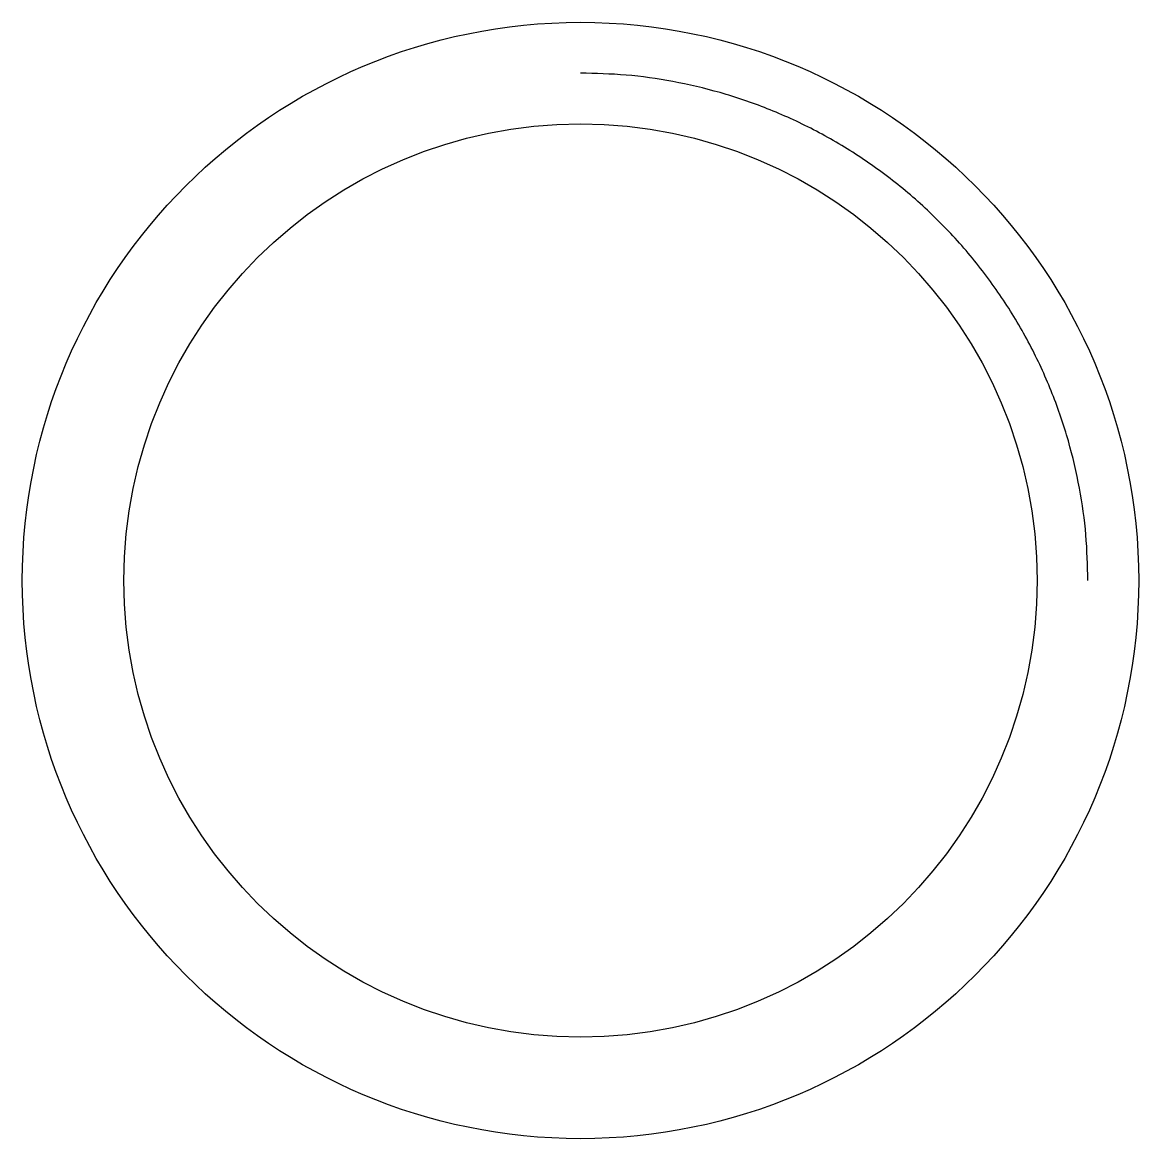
# Model space of a CAD drawing. Header units: metres. Extents: x -1.1 to 1.1, y -1.1 to 1.1.
import ezdxf

# ---------------------------------------------------------------- set-up
doc = ezdxf.new("R2010")
doc.units = ezdxf.units.M

msp = doc.modelspace()

# ---------------------------------------------------------------- linework, layer by layer
for radius in [1.1, 0.9]:
    msp.add_circle((0, 0), radius)
msp.add_rational_spline([(1, 0), (1, 1), (0, 1)], [1, 0.707106781187, 1], degree=2)

doc.saveas('drawing.dxf')
